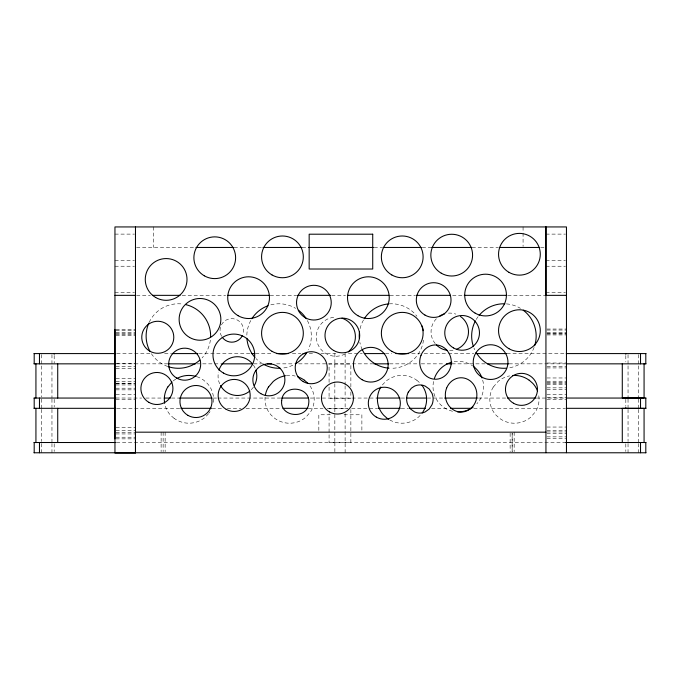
<?xml version="1.0" encoding="UTF-8"?>
<svg xmlns="http://www.w3.org/2000/svg" width="680" height="680" viewBox="0 0 680 680"><rect width="100%" height="100%" fill="white"/><g stroke="black" fill="none" stroke-linecap="round" stroke-linejoin="round"><path stroke-width="0.51" stroke-dasharray="3.4 2.55" d="M209.091 412.955L210.035 411.596M493.34 387.022L498.117 381.429A25.066 25.066 0 0 1 509.635 375.878M208.624 413.635L205.258 417.188A25.066 25.066 0 0 1 174.199 418.404M382.339 384.982L385.696 381.429A25.066 25.066 0 0 1 416.755 380.214M420.129 415.505L418.37 417.188A25.066 25.066 0 0 1 389.411 419.773M114.954 234.115L134.444 234.115M545.938 234.115L565.437 234.115M136.535 247.46L195.058 247.46M234.115 247.46L262.99 247.46M302.269 247.46L307.581 247.46M374.119 247.46L381.888 247.46M422.229 247.46L431.392 247.46M472.115 247.46L498.21 247.46M540.634 247.46L545.938 247.46M114.954 260.312L134.444 260.312M545.938 260.312L565.437 260.312M114.954 266.228L134.444 266.228M545.938 266.228L565.437 266.228M114.954 292.425L134.444 292.425M545.938 292.425L565.437 292.425M136.535 295.35L150.322 295.35M182.146 295.35L225.624 295.35M270.173 295.35L296.692 295.35M331.687 295.35L345.482 295.35M390.023 295.35L415.48 295.35M452.6 295.35L463.208 295.35M507.756 295.35L545.938 295.35M546.966 329.043L566.457 329.043M115.974 329.409L135.473 329.409M546.966 330.038L566.457 330.038M115.974 330.403L135.473 330.403M546.966 332.316L566.457 332.316M115.974 332.673L135.473 332.673M546.966 333.302L566.457 333.302M115.974 333.668L135.473 333.668M546.966 333.948L566.457 333.948M115.974 334.313L135.473 334.313M546.966 334.934L566.457 334.934M115.974 335.3L135.473 335.3M116.807 353.583L150.952 353.583M164.619 353.583L170.927 353.583M198.832 353.583L250.274 353.583M255.57 353.583L272.425 353.583M292.383 353.583L300.875 353.583M309.264 353.583L312.511 353.583M320.918 353.583L335.767 353.583M348.457 353.583L362.262 353.583M385.424 353.583L391.816 353.583M411.774 353.583L420.189 353.583M424.201 353.583L447.423 353.583M448.477 353.583L473.79 353.583M506.974 353.583L565.275 353.583M546.966 363.026L566.457 363.026M115.974 363.392L135.473 363.392M116.807 363.842L167.773 363.842M196.724 363.842L220.609 363.842M253.691 363.842L261.052 363.842M276.632 363.842L294.576 363.842M298.681 363.842L372.776 363.842M389.615 363.842L418.072 363.842M421.251 363.842L443.198 363.842M451.971 363.842L485.384 363.842M509.073 363.842L565.275 363.842M546.966 366.291L566.457 366.291M115.974 366.656L135.473 366.656M546.966 367.923L566.457 367.923M115.974 368.288L135.473 368.288M546.966 377.969L566.457 377.969M115.974 378.335L135.473 378.335M546.966 381.233L566.457 381.233M115.974 381.599L135.473 381.599M546.966 382.874L566.457 382.874M546.966 383.095L566.457 383.095M115.974 383.231L135.473 383.231M115.974 383.46L134.444 383.46M546.966 384.582L566.457 384.582M115.974 384.94L135.473 384.94M546.966 387.846L566.457 387.846M115.974 388.212L135.473 388.212M546.966 389.478L566.457 389.478M115.974 389.844L135.473 389.844M546.966 394.383L566.457 394.383M115.974 394.74L135.473 394.74M546.966 397.647L566.457 397.647M115.974 398.012L141.635 398.055M145.775 398.055L163.566 398.055M171.496 398.055L178.806 398.055M213.189 398.055L216.75 398.055M217.804 398.055L280.95 398.055M310.318 398.055L377.009 398.055M401.14 398.055L405.467 398.055M427.372 398.055L443.496 398.055M478.465 398.055L506.974 398.055M536.29 398.055L565.275 398.055M546.966 399.279L566.457 399.279M115.974 399.644L135.473 399.644M116.807 408.315L180.387 408.315M212.135 408.315L222.028 408.315M227.307 408.315L241.026 408.315M246.032 408.315L280.95 408.315M308.201 408.315L323.085 408.315M327.284 408.315L347.421 408.315M351.628 408.315L377.094 408.315M401.14 408.315L408.476 408.315M431.587 408.315L448.8 408.315M473.79 408.315L565.275 408.315M329.077 408.519L347.675 408.519M330.387 414.774L318.835 414.774L318.835 431.146M344.037 414.774L361.879 414.774L361.879 431.146M546.966 427.048L566.457 427.048M115.974 427.405L135.473 427.405M546.966 430.312L566.457 430.312M115.974 430.678L135.473 430.678M546.966 431.945L566.457 431.945M115.974 432.31L135.473 432.31M546.966 433.594L566.457 433.576M115.974 433.933L135.473 433.95M546.966 436.858L566.457 436.858M115.974 437.223L135.473 437.223M546.966 438.489L566.457 438.489M115.974 438.855L135.473 438.855M116.467 442.519L565.624 442.519M416.789 380.171L420.435 383.435M174.173 418.447L170.519 415.183A23.46 23.46 0 0 1 165.13 405.433M638.308 354.611L638.308 363.842M638.308 365.798L638.308 397.936M638.308 399.075L638.308 408.315M638.308 409.402L638.308 442.569M638.308 443.547L638.308 452.778M628.039 354.611L628.039 363.842M628.048 365.798L628.048 397.936M628.039 399.075L628.039 408.315M628.048 409.402L628.048 441.533M628.039 443.547L628.039 452.778M625.812 355.512L625.812 361.921M625.812 399.33L625.812 406.385M625.812 443.802L625.812 451.494M523.073 226.941L523.073 232.075M523.073 233.096L523.073 246.44M514.165 432.174L514.165 451.673M510.136 433.202L510.136 451.673M350.863 386.826L350.863 364.029L329.077 364.029L329.077 384.761M350.863 392.012L350.863 398.233L329.077 398.233L329.077 385.789M350.863 409.555L350.863 442.731L329.077 442.731L329.077 413.703M345.134 353.583L345.134 363.842M345.1 364.029L345.1 384.761M345.1 385.789L345.134 408.315M345.1 413.703L345.134 452.778M334.866 353.583L334.866 363.842M334.866 398.055L334.866 408.315M334.866 442.519L334.866 451.75M334.841 364.029L334.841 382.687M334.841 383.724L334.841 398.233M334.841 408.519L334.841 442.731M165.138 432.174L165.138 451.673M163.132 432.174L163.132 451.673M161.118 432.174L161.118 451.673M153.655 226.941L153.655 247.46M54.188 355.512L54.188 363.205M54.188 399.33L54.188 407.031M54.188 443.802L54.188 451.494M51.961 354.611L51.961 363.842M51.961 365.916L51.961 398.055M51.961 399.075L51.961 408.315M51.961 409.351L51.961 442.519M51.961 443.547L51.961 452.778M41.692 354.611L41.692 363.842M41.692 365.916L41.692 397.018M41.692 399.075L41.692 408.315M41.692 409.351L41.692 441.481M41.692 443.547L41.692 452.778M534.106 347.352A32.258 32.258 0 0 1 509.235 367.846M474.708 349.741A32.258 32.258 0 0 1 473.935 347.964M476.238 319.455A32.258 32.258 0 0 1 478.083 316.693M506.421 303.875A32.258 32.258 0 0 1 520.481 308.363M307.368 320.535A32.258 32.258 0 0 1 308.312 349.664M292.791 365.228A32.258 32.258 0 0 1 282.37 368.118M262.497 363.698A32.258 32.258 0 0 1 256.054 358.624M246.831 335.129A32.258 32.258 0 0 1 251.404 319.455M270.81 304.852A32.258 32.258 0 0 1 295.655 308.363M482.706 380.162A25.27 25.27 0 0 1 476.841 403.809M452.54 411.264A25.27 25.27 0 0 1 433.678 380.876M454.121 361.726A25.27 25.27 0 0 1 472.693 365.891M253.41 387.09A19.388 19.388 0 0 1 251.15 389.819M219.64 383.809A19.388 19.388 0 0 1 218.458 372.13M253.41 365.118A19.388 19.388 0 0 1 255.229 368.407M493.298 386.997A23.46 23.46 0 0 0 496.052 415.174L499.706 418.447A25.066 25.066 0 0 0 530.774 417.171L535.56 411.596A23.46 23.46 0 0 0 538.433 393.899M423.487 340.153A32.258 32.258 0 0 1 390.592 368.271M362.296 349.741A32.258 32.258 0 0 1 359.856 342.346M360.085 328.678A32.258 32.258 0 0 1 363.817 319.455M389.224 303.85A32.258 32.258 0 0 1 416.959 316.243M265.106 397.043A23.46 23.46 0 0 0 271.218 415.174L274.873 418.447A25.066 25.066 0 0 0 305.949 417.171L310.734 411.596A23.46 23.46 0 0 0 309.545 385.262M286.331 375.632A25.066 25.066 0 0 1 295.222 376.057M210.367 340.153A32.258 32.258 0 0 1 202.096 357.892M167.832 366.52A32.258 32.258 0 0 1 151.113 353.277M149.141 322.397A32.258 32.258 0 0 1 182.495 304.036M213.35 402.365A23.46 23.46 0 0 0 207.323 383.435L203.668 380.171A25.066 25.066 0 0 0 196.953 376.745M173.213 380.936A25.066 25.066 0 0 1 175.78 379.125M453.016 350.251A18.717 18.717 0 0 1 449.174 350.523M435.225 343.604A18.717 18.717 0 0 1 436.645 318.461M448.435 313.14A18.717 18.717 0 0 1 455.872 314.118M345.159 353.914A19.533 19.533 0 0 1 316.897 341.368A19.533 19.533 0 0 1 336.183 317.203M221.612 336.294A11.772 11.772 0 0 1 230.8 318.673A11.772 11.772 0 0 1 242.862 334.466M512.15 433.202L512.15 451.673L512.142 433.202"/><path stroke-width="1.02" d="M114.954 295.35L114.954 453.058L135.473 453.058L135.473 295.35L114.954 295.35L114.954 226.941L566.457 226.941L566.457 452.693M645.804 452.778L645.804 442.519M645.804 408.315L645.804 398.055M645.804 363.842L645.804 353.583M34.195 363.842L34.195 353.583M34.195 408.315L34.195 398.055M34.195 452.778L34.195 442.519M167.816 387.022L171.998 381.99M268.515 387.022L273.284 381.429A25.066 25.066 0 0 1 285.558 375.743M422.203 412.955L423.147 411.596A23.46 23.46 0 0 0 421.957 385.262M195.933 247.46L233.274 247.46M262.99 247.46L301.997 247.46M308.644 247.46L373.397 247.46M382.95 247.46L421.166 247.46M431.783 247.46L471.69 247.46M499.273 247.46L539.571 247.46M152.447 295.35L180.021 295.35M227.749 295.35L269.11 295.35M297.747 295.35L330.633 295.35M347.599 295.35L388.96 295.35M416.543 295.35L450.483 295.35M464.27 295.35L506.693 295.35M566.457 295.35L545.938 295.35L545.938 226.941L545.938 452.693M34.008 353.583L115.761 353.583M171.972 353.583L197.778 353.583M251.337 353.583L254.745 353.583M276.632 353.583L288.286 353.583M302.991 353.583L306.161 353.583M364.319 353.583L384.378 353.583M395.904 353.583L408.62 353.583M475.898 353.583L506.421 353.583M566.236 353.583L645.991 353.583M34.008 363.842L115.761 363.842M168.359 363.842L195.67 363.842M221.672 363.842L252.628 363.842M267.18 363.842L271.379 363.842M373.839 363.842L388.671 363.842M446.361 363.842L451.639 363.842M487.492 363.842L508.504 363.842M566.236 363.842L645.991 363.842M34.008 398.055L115.761 398.055M164.186 398.055L170.451 398.055M179.333 398.055L212.135 398.055M281.877 398.055L308.278 398.055M377.009 398.055L400.095 398.055M406.376 398.055L426.547 398.055M444.558 398.055L477.411 398.055M507.458 398.055L535.653 398.055M566.236 398.055L645.991 398.055M34.008 408.315L115.761 408.315M180.914 408.315L211.48 408.315M282.931 408.315L307.224 408.315M378.063 408.315L400.223 408.315M409.522 408.315L425.484 408.315M450.585 408.315L471.682 408.315M566.236 408.315L645.991 408.315M135.473 432.174L545.938 432.174M34 442.519L115.761 442.519M565.624 442.519L646 442.519M34.008 452.778L645.991 452.778M529.202 380.171L532.856 383.435A23.46 23.46 0 0 1 537.582 391.127M304.368 380.171L308.023 383.435M644.071 363.724L644.071 397.936L622.285 397.936L622.285 363.724M644.071 442.569L644.071 408.365L622.285 408.365L622.285 442.569M640.534 353.583L640.534 363.842M640.534 398.055L640.534 408.315M640.534 442.519L640.534 452.778M625.812 353.583L625.812 354.229M625.812 407.668L625.812 408.315M135.473 226.941L135.473 452.693M114.954 329.409L114.954 438.906M57.723 363.842L57.723 398.055M57.723 408.315L57.723 442.519M54.188 353.583L54.188 354.229M39.465 353.583L39.465 363.842M39.465 398.055L39.465 408.315M39.465 442.519L39.465 452.778M35.93 363.842L35.93 398.055M35.93 408.315L35.93 442.519M523.235 310.207A32.258 32.258 0 0 1 534.65 345.78M506.175 368.212A32.258 32.258 0 0 1 476.111 352.393M473.28 346.146A32.258 32.258 0 0 1 475.413 320.9M479.102 315.409A32.258 32.258 0 0 1 504.806 303.79M306.748 352.605A32.258 32.258 0 0 1 295.443 363.825M280.287 368.262A32.258 32.258 0 0 1 263.219 364.123M254.949 357.442A32.258 32.258 0 0 1 246.9 338.3M251.838 318.75A32.258 32.258 0 0 1 268.039 305.719M298.409 310.207A32.258 32.258 0 0 1 306.34 318.784M473.101 407.125A25.27 25.27 0 0 1 457.581 411.918M434.409 378.369A25.27 25.27 0 0 1 451.826 362.219M473.399 366.401A25.27 25.27 0 0 1 482.026 377.986M255.909 370.226A19.388 19.388 0 0 1 254.388 385.517M249.857 390.991A19.388 19.388 0 0 1 220.481 385.517M218.96 370.226A19.388 19.388 0 0 1 252.323 363.681M512.72 375.479A25.066 25.066 0 0 1 529.176 380.214M388.977 368.186A32.258 32.258 0 0 1 362.296 349.741M359.312 338.3A32.258 32.258 0 0 1 359.499 331.908M364.259 318.75A32.258 32.258 0 0 1 388.195 303.943M422.118 325.916A32.258 32.258 0 0 1 423.3 330.701M380.885 386.997A23.46 23.46 0 0 0 383.639 415.174L387.286 418.447A25.066 25.066 0 0 0 388.697 419.339M297.653 376.745A25.066 25.066 0 0 1 304.343 380.214M265.31 395.445A23.46 23.46 0 0 1 268.464 386.997M199.793 360.153A32.258 32.258 0 0 1 168.623 366.775M150.084 351.526A32.258 32.258 0 0 1 148.801 323.161M185.725 304.623A32.258 32.258 0 0 1 210.621 336.931M177.114 378.361A25.066 25.066 0 0 1 196.155 376.49M164.645 403.265A23.46 23.46 0 0 1 167.764 386.997M460.504 316.481A18.717 18.717 0 0 1 456.731 349.188M447.27 350.361A18.717 18.717 0 0 1 436.415 344.938M439.458 316.183A18.717 18.717 0 0 1 444.627 313.811M342.031 318.197A19.533 19.533 0 0 1 348.296 351.798M242.437 335.469A11.772 11.772 0 0 1 222.275 337.314M281.69 400.486C279.429 417.291 307.479 419.909 308.737 403.172C311.006 386.368 282.948 383.75 281.69 400.486M421.013 355.283L420.461 356.889A18.538 18.538 0 0 0 420.461 367.293C421.906 372.325 425.714 376.712 430.712 378.437A14.612 14.612 0 0 0 440.283 378.437C445.281 376.712 449.089 372.325 450.534 367.293A18.538 18.538 0 0 0 450.534 356.889C449.089 351.857 445.281 347.471 440.283 345.754A14.612 14.612 0 0 0 430.712 345.746C426.267 347.293 422.73 350.94 421.013 355.283M446.615 388.093L446.063 389.708A18.538 18.538 0 0 0 446.063 400.112C447.508 405.144 451.316 409.53 456.314 411.255A14.612 14.612 0 0 0 465.885 411.255C470.883 409.53 474.691 405.144 476.136 400.112A18.538 18.538 0 0 0 476.136 389.708C474.691 384.676 470.883 380.29 465.885 378.565A14.612 14.612 0 0 0 456.314 378.565C451.868 380.103 448.333 383.758 446.615 388.093M408.28 392.173L407.702 393.414A14.858 14.858 0 0 0 407.702 404.608L410.499 408.977L414.613 411.952A12.597 12.597 0 0 0 425.153 411.952L429.267 408.977L432.055 404.608A14.858 14.858 0 0 0 432.055 393.423L429.267 389.053L425.153 386.078A12.597 12.597 0 0 0 414.604 386.078L411.375 388.195L408.28 392.173M372.725 234.2L309.162 234.2L309.162 269.017L372.725 269.017L372.725 234.2M441.277 273.207A20.867 20.867 0 0 0 472.583 255.127A20.867 20.867 0 0 0 441.277 237.056A20.867 20.867 0 0 0 441.277 273.207M391.799 274.941A20.867 20.867 0 0 0 423.104 256.87A20.867 20.867 0 0 0 391.799 238.791A20.867 20.867 0 0 0 391.799 274.941M357.952 315.732A20.867 20.867 0 0 0 389.249 297.661A20.867 20.867 0 0 0 357.952 279.591A20.867 20.867 0 0 0 357.952 315.732M391.799 351.322A20.867 20.867 0 0 0 423.104 333.251A20.867 20.867 0 0 0 391.799 315.18A20.867 20.867 0 0 0 391.799 351.322M272.017 274.941A20.867 20.867 0 0 0 303.314 256.87A20.867 20.867 0 0 0 272.017 238.791A20.867 20.867 0 0 0 272.017 274.941M238.161 315.732A20.867 20.867 0 0 0 269.467 297.661A20.867 20.867 0 0 0 238.161 279.591A20.867 20.867 0 0 0 238.161 315.732M272.017 351.322A20.867 20.867 0 0 0 303.314 333.251A20.867 20.867 0 0 0 272.017 315.18A20.867 20.867 0 0 0 272.017 351.322M204.315 275.808A20.867 20.867 0 0 0 235.611 257.737A20.867 20.867 0 0 0 204.315 239.666A20.867 20.867 0 0 0 204.315 275.808M189.558 337.433A20.867 20.867 0 0 0 220.855 319.362A20.867 20.867 0 0 0 189.558 301.291A20.867 20.867 0 0 0 189.558 337.433M223.405 373.023A20.867 20.867 0 0 0 254.711 354.951A20.867 20.867 0 0 0 223.405 336.88A20.867 20.867 0 0 0 223.405 373.023M155.703 297.508A20.867 20.867 0 0 0 187.008 279.438A20.867 20.867 0 0 0 155.703 261.366A20.867 20.867 0 0 0 155.703 297.508M305.209 317.688A17.357 17.357 0 0 0 331.236 302.659A17.357 17.357 0 0 0 305.209 287.631A17.357 17.357 0 0 0 305.209 317.688M362.125 379.738A17.357 17.357 0 0 0 388.152 364.709A17.357 17.357 0 0 0 362.125 349.681A17.357 17.357 0 0 0 362.125 379.738M333.668 350.498A17.357 17.357 0 0 0 359.695 335.469A17.357 17.357 0 0 0 333.668 320.442A17.357 17.357 0 0 0 333.668 350.498M424.991 315.087A17.357 17.357 0 0 0 451.019 300.058A17.357 17.357 0 0 0 424.991 285.03A17.357 17.357 0 0 0 424.991 315.087M481.908 377.137A17.357 17.357 0 0 0 507.943 362.108A17.357 17.357 0 0 0 481.908 347.08A17.357 17.357 0 0 0 481.908 377.137M453.45 347.897A17.357 17.357 0 0 0 479.476 332.868A17.357 17.357 0 0 0 453.45 317.832A17.357 17.357 0 0 0 453.45 347.897M508.98 348.721A20.867 20.867 0 0 0 540.285 330.65A20.867 20.867 0 0 0 508.98 312.579A20.867 20.867 0 0 0 508.98 348.721M475.133 313.131A20.867 20.867 0 0 0 506.43 295.06A20.867 20.867 0 0 0 475.133 276.99A20.867 20.867 0 0 0 475.133 313.131M508.98 272.332A20.867 20.867 0 0 0 540.285 254.26A20.867 20.867 0 0 0 508.98 236.19A20.867 20.867 0 0 0 508.98 272.332M303.212 381.591A16.014 16.014 0 0 0 327.233 367.727A16.014 16.014 0 0 0 303.212 353.863A16.014 16.014 0 0 0 303.212 381.591M260.874 393.677A16.014 16.014 0 0 0 284.894 379.805A16.014 16.014 0 0 0 260.874 365.942A16.014 16.014 0 0 0 260.874 393.677M149.77 351.144A16.014 16.014 0 0 0 173.791 337.272A16.014 16.014 0 0 0 149.77 323.408A16.014 16.014 0 0 0 149.77 351.144M176.681 378.054A16.014 16.014 0 0 0 200.694 364.183A16.014 16.014 0 0 0 176.681 350.319A16.014 16.014 0 0 0 176.681 378.054M148.903 402.356A16.014 16.014 0 0 0 172.924 388.484A16.014 16.014 0 0 0 148.903 374.62A16.014 16.014 0 0 0 148.903 402.356M513.468 403.223A16.014 16.014 0 0 0 537.481 389.359A16.014 16.014 0 0 0 513.468 375.488A16.014 16.014 0 0 0 513.468 403.223M329.443 411.901A16.014 16.014 0 0 0 353.464 398.038A16.014 16.014 0 0 0 329.443 384.166A16.014 16.014 0 0 0 329.443 411.901M376.32 417.112A16.014 16.014 0 0 0 400.341 403.24A16.014 16.014 0 0 0 376.32 389.376A16.014 16.014 0 0 0 376.32 417.112M226.151 409.3A16.014 16.014 0 0 0 250.172 395.428A16.014 16.014 0 0 0 226.151 381.565A16.014 16.014 0 0 0 226.151 409.3M187.96 415.378A16.014 16.014 0 0 0 211.981 401.506A16.014 16.014 0 0 0 187.96 387.642A16.014 16.014 0 0 0 187.96 415.378"/></g></svg>
